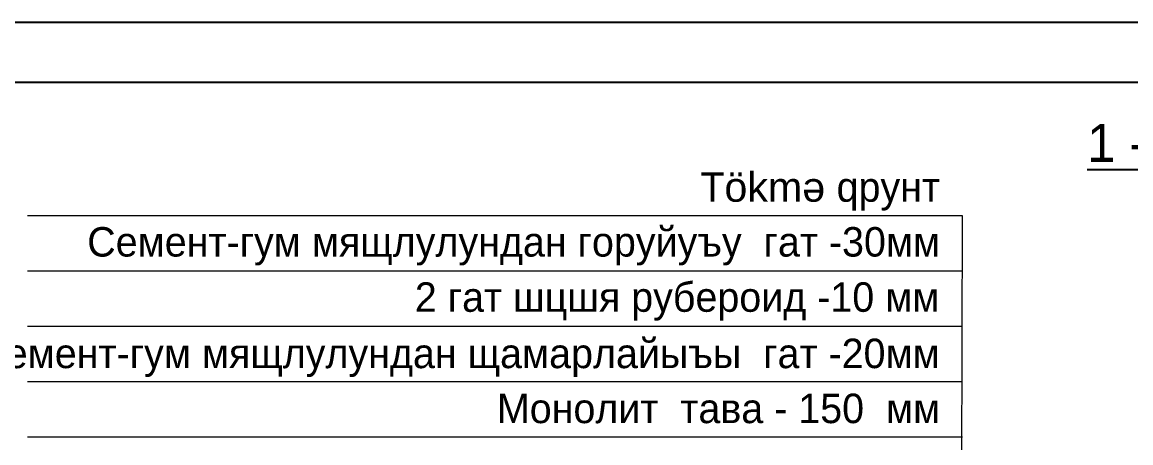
# Model space of a CAD drawing. Header units: millimetres. Extents: x 1067644 to 1117794, y -913136 to -692535.
# Drawn here: x 1099857 to 1109482, y -726752 to -723099 of the extents above; entities that cross this region are included whole.
import ezdxf

# ---------------------------------------------------------------- set-up
doc = ezdxf.new("R2010")
doc.units = ezdxf.units.MM
for name, color, linetype, lineweight in [('111_Ном._пера__1', 7, 'Continuous', 100), ('Layer3', 7, 'Continuous', 13), ('Text blocks_Ном._пера__1', 7, 'Continuous', 100), ('Стены наружные_Ном._пера__97', 7, 'Continuous', 13)]:
    doc.layers.add(name, color=color, linetype=linetype, lineweight=lineweight)
doc.styles.get("Standard").update_dxf_attribs({"font": 'a3ar(la).ttf'})
doc.styles.add('yazitipi', font='ARIALN.TTF')
doc.styles.add('СГЕНЕРИР_СТИЛЬ_3', font='a3ar(la).ttf')
doc.dimstyles.new('sevda', dxfattribs={"dimscale": 100, "dimtxt": 2.8, "dimasz": 2.5, "dimexe": 1.25, "dimexo": 0.625, "dimtad": 1, "dimtxsty": 'yazitipi', "dimblk": 'OBLIQUE', "dimcen": 2.5, "dimdle": 1.25, "dimclrd": 253, "dimclre": 253, "dimclrt": 73, "dimaunit": 1, "dimadec": 3, "dimazin": 0, "dimtfac": 1, "dimtmove": 1, "dimatfit": 3, "dimfxl": 1, "dimlwd": 13, "dimlwe": 13, "dimarcsym": 0})

# ---------------------------------------------------------------- blocks, each defined once
blk = doc.blocks.new('ntnntyht')
at = {"lineweight": 25}
blk.add_line((1961564.2, -20954.7), (2003567.4, -20954.7), dxfattribs=at)
at = {"lineweight": 25, "ltscale": 15}
blk.add_line((2003044.9, -21477.1), (1963653.3, -21477.1), dxfattribs=at)
blk = doc.blocks.new('_Oblique')
at = {"color": 0, "linetype": 'ByBlock', "lineweight": -2}
blk.add_line((-0.5, -0.5), (0.5, 0.5), dxfattribs=at)

msp = doc.modelspace()

# ---------------------------------------------------------------- linework, layer by layer
at = {"layer": 'Стены наружные_Ном._пера__97', "linetype": 'Continuous'}
for p, q in [((1108019.218, -724782.02), (1099902.856, -724782.02)), ((1108019.218, -725262.02), (1099902.856, -725262.02)), ((1108019.218, -725742.02), (1099902.856, -725742.02)), ((1108019.218, -726222.02), (1099902.856, -726222.02)), ((1108019.218, -726702.02), (1099902.856, -726702.02))]:
    msp.add_line(p, q, dxfattribs=at)

# ---------------------------------------------------------------- block references
at = {"color": 3, "xscale": 1.004925508461463, "yscale": 1.004925508461463, "zscale": 1.004925508461463}
msp.add_blockref('ntnntyht', (-895641.897, -702041.285), dxfattribs=at)

# ---------------------------------------------------------------- texts
at = {"layer": '111_Ном._пера__1', "linetype": 'Continuous', "char_height": 256, "attachment_point": 6, "style": 'СГЕНЕРИР_СТИЛЬ_3'}
for s, insert in [('Семент-гум мящлулундан горуйуъу  гат -30мм', (1107825.974, -725045.471)), ('Семент-гум мящлулундан щамарлайыъы  гат -20мм', (1107822.627, -726014.277)), ('Монолит  тава - 150  мм', (1107826.816, -726455.096))]:
    msp.add_mtext(s, dxfattribs=dict(at, insert=insert))
at = {"layer": 'Layer3', "color": 0, "lineweight": 25, "insert": (1105831.707, -723982.846), "char_height": 520, "width": 7423.62436, "attachment_point": 1}
msp.add_mtext('\\pxqc;{\\H0.63462x;\\L1 - 1\\H0.9845x;\\l }', dxfattribs=at)
at = {"layer": 'Text blocks_Ном._пера__1', "linetype": 'Continuous', "char_height": 256, "attachment_point": 6, "style": 'СГЕНЕРИР_СТИЛЬ_3'}
for s, insert in [('T{\\fArial|b0|i0|c238|p34;ökmə }qрунт', (1107825.22, -724569.141)), ('{2 гат шцшя рубероид -10 мм}', (1107819.718, -725525.04))]:
    msp.add_mtext(s, dxfattribs=dict(at, insert=insert))

# ---------------------------------------------------------------- leaders
at = {"ltscale": 15}
msp.add_leader([(1108010.031, -728585.478), (1108019.218, -724782.02)], dimstyle='sevda', override={"dimgap": 0.625, "dimtad": 0}, dxfattribs=at)

doc.saveas('drawing.dxf')
